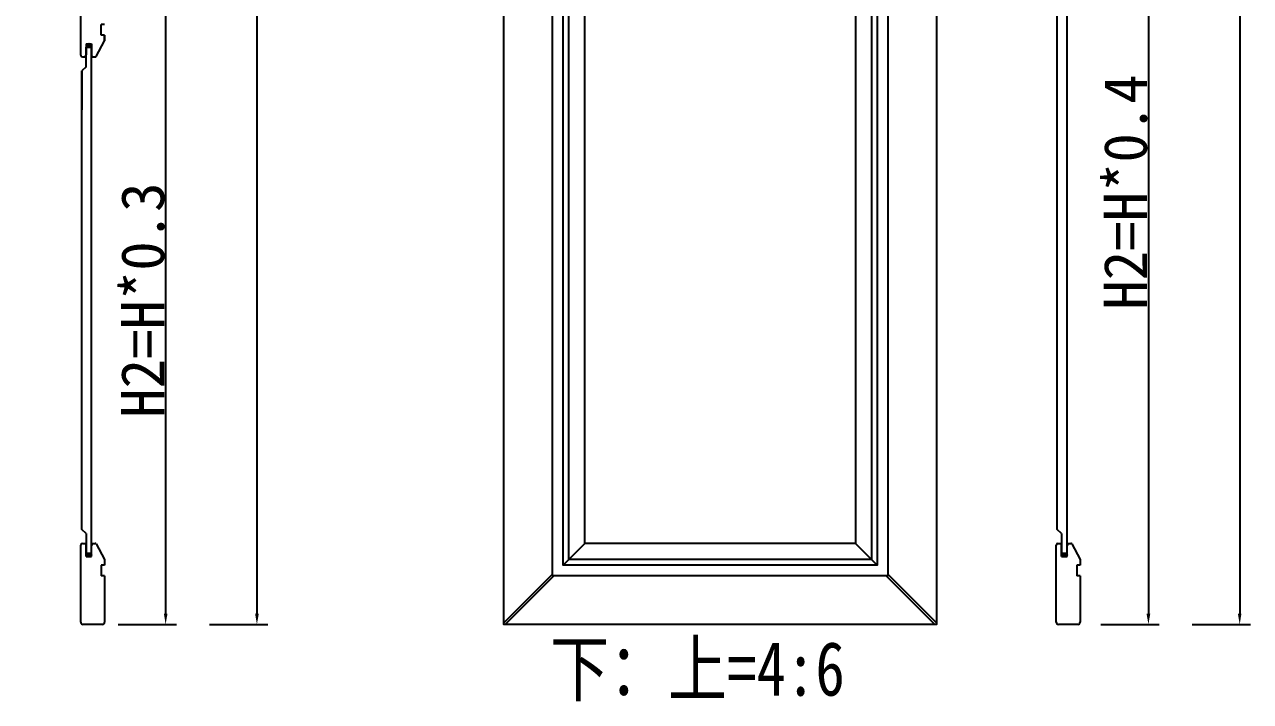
# Model space of a CAD drawing. Header units: inches. Extents: x 49347 to 63816, y 8487 to 15335.
# Drawn here: x 61524 to 62658, y 12905 to 13531 of the extents above; entities that cross this region are included whole.
import ezdxf

# ---------------------------------------------------------------- set-up
doc = ezdxf.new("R2010")
doc.units = ezdxf.units.IN
doc.header["$LTSCALE"] = 4
doc.layers.add('粗实线', color=7, linetype='Continuous')
doc.layers.add('细实线', color=251, linetype='Continuous')
doc.styles.get("Standard").update_dxf_attribs({"font": 'arial.ttf'})
doc.styles.add('ZB_宋体', font='SimSun.ttf')
doc.styles.add('宋体', font='SimSun.ttf', dxfattribs={"width": 0.8})
doc.dimstyles.new('客来福标注小', dxfattribs={"dimscale": 20, "dimtxt": 2, "dimasz": 0.5, "dimexe": 0.5, "dimexo": 0, "dimgap": 0.05, "dimtad": 1, "dimdec": 0, "dimzin": 0, "dimdsep": 46, "dimtxsty": 'Standard', "dimcen": 0, "dimclrd": 256, "dimclre": 256, "dimclrt": 256, "dimadec": 0, "dimazin": 0, "dimtfac": 1, "dimtdec": 0, "dimtofl": 0, "dimtmove": 1, "dimatfit": 3, "dimfxl": 2.2, "dimfxlon": 1, "dimtolj": 1, "dimtzin": 0, "dimarcsym": 0})

# ---------------------------------------------------------------- blocks, each defined once
blk = doc.blocks.new('*D218')
at = {"lineweight": -2, "transparency": 16777216}
for p, q in [((61695.2, 14975.8), (61749.2, 14975.8)), ((61739.2, 14965.8), (61739.2, 12985.8)), ((61695.2, 12975.8), (61749.2, 12975.8))]:
    blk.add_line(p, q, dxfattribs=at)
at = {"transparency": 16777216}
for points in [[(61737.5, 14965.8), (61740.9, 14965.8), (61739.2, 14975.8)], [(61737.5, 12985.8), (61740.9, 12985.8), (61739.2, 12975.8)]]:
    blk.add_solid(points, dxfattribs=at)
at = {"layer": 'Defpoints', "color": 0, "transparency": 16777216}
for p in [(61628.7, 14975.8), (61628.7, 12975.8), (61739.2, 12975.8)]:
    blk.add_point(p, dxfattribs=at)
at = {"transparency": 16777216, "insert": (61718.2, 13975.8), "char_height": 40, "attachment_point": 5, "rotation": 90, "style": 'ZB_宋体'}
blk.add_mtext('\\A1;H', dxfattribs=at)
blk = doc.blocks.new('*D219')
at = {"lineweight": -2, "transparency": 16777216}
for p, q in [((61610.8, 13575.8), (61664.8, 13575.8)), ((61654.8, 13565.8), (61654.8, 12985.8)), ((61610.8, 12975.8), (61664.8, 12975.8))]:
    blk.add_line(p, q, dxfattribs=at)
at = {"transparency": 16777216}
for points in [[(61653.2, 13565.8), (61656.5, 13565.8), (61654.8, 13575.8)], [(61653.2, 12985.8), (61656.5, 12985.8), (61654.8, 12975.8)]]:
    blk.add_solid(points, dxfattribs=at)
at = {"layer": 'Defpoints', "color": 0, "transparency": 16777216}
for p in [(61524.3, 13575.8), (61584.3, 12975.8), (61654.8, 12975.8)]:
    blk.add_point(p, dxfattribs=at)
at = {"transparency": 16777216, "insert": (61633.8, 13275.8), "char_height": 40, "attachment_point": 5, "rotation": 90, "style": 'ZB_宋体'}
blk.add_mtext('\\A1;H2=H*0.3', dxfattribs=at)
blk = doc.blocks.new('*D225')
at = {"lineweight": -2, "transparency": 16777216}
for p, q in [((62603.8, 14975.8), (62657.8, 14975.8)), ((62647.8, 14965.8), (62647.8, 12985.8)), ((62603.8, 12975.8), (62657.8, 12975.8))]:
    blk.add_line(p, q, dxfattribs=at)
at = {"transparency": 16777216}
for points in [[(62646.1, 14965.8), (62649.4, 14965.8), (62647.8, 14975.8)], [(62646.1, 12985.8), (62649.4, 12985.8), (62647.8, 12975.8)]]:
    blk.add_solid(points, dxfattribs=at)
at = {"layer": 'Defpoints', "color": 0, "transparency": 16777216}
for p in [(62537.3, 14975.8), (62537.3, 12975.8), (62647.8, 12975.8)]:
    blk.add_point(p, dxfattribs=at)
at = {"transparency": 16777216, "insert": (62626.8, 13975.8), "char_height": 40, "attachment_point": 5, "rotation": 90, "style": 'ZB_宋体'}
blk.add_mtext('\\A1;H', dxfattribs=at)
blk = doc.blocks.new('*D226')
at = {"lineweight": -2, "transparency": 16777216}
for p, q in [((62519.4, 13775.8), (62573.4, 13775.8)), ((62563.4, 13765.8), (62563.4, 12985.8)), ((62519.4, 12975.8), (62573.4, 12975.8))]:
    blk.add_line(p, q, dxfattribs=at)
at = {"transparency": 16777216}
for points in [[(62561.7, 13765.8), (62565.1, 13765.8), (62563.4, 13775.8)], [(62561.7, 12985.8), (62565.1, 12985.8), (62563.4, 12975.8)]]:
    blk.add_solid(points, dxfattribs=at)
at = {"layer": 'Defpoints', "color": 0, "transparency": 16777216}
for p in [(62432.9, 13775.8), (62492.9, 12975.8), (62563.4, 12975.8)]:
    blk.add_point(p, dxfattribs=at)
at = {"transparency": 16777216, "insert": (62542.4, 13375.8), "char_height": 40, "attachment_point": 5, "rotation": 90, "style": 'ZB_宋体'}
blk.add_mtext('\\A1;H2=H*0.4', dxfattribs=at)

msp = doc.modelspace()

# ---------------------------------------------------------------- hatches: boundary and pattern name
at = {"layer": '细实线'}
h = msp.add_hatch(color=256, dxfattribs=at)
edge = h.paths.add_edge_path()
edge.add_ellipse((61583.8, 13511.22), major_axis=(2.5, 0), ratio=0.6, start_angle=90, end_angle=180, ccw=False)
edge.add_ellipse((61583.8, 13511.22), major_axis=(2.5, 0), ratio=0.6, start_angle=0, end_angle=90, ccw=False)
edge.add_ellipse((61583.8, 13511.22), major_axis=(2.5, 0), ratio=0.6, start_angle=180, end_angle=360, ccw=False)
h = msp.add_hatch(color=256, dxfattribs=at)
edge = h.paths.add_edge_path()
edge.add_ellipse((61583.8, 13040.32), major_axis=(2.5, 0), ratio=0.6, start_angle=180, end_angle=270)
edge.add_ellipse((61583.8, 13040.32), major_axis=(2.5, 0), ratio=0.6, start_angle=270, end_angle=360)
edge.add_ellipse((61583.8, 13040.32), major_axis=(2.5, 0), ratio=0.6, start_angle=0, end_angle=180)
h = msp.add_hatch(color=256, dxfattribs=at)
edge = h.paths.add_edge_path()
edge.add_ellipse((62485.67, 13040.32), major_axis=(2.5, 0), ratio=0.6, start_angle=180, end_angle=270)
edge.add_ellipse((62485.67, 13040.32), major_axis=(2.5, 0), ratio=0.6, start_angle=270, end_angle=360)
edge.add_ellipse((62485.67, 13040.32), major_axis=(2.5, 0), ratio=0.6, start_angle=0, end_angle=180)

# ---------------------------------------------------------------- linework, layer by layer
for p, q in [((61581.3, 13491.72, 0), (61577.3, 13487.72, 0)), ((61581.3, 13059.82, 0), (61577.3, 13063.82, 0)), ((62483.17, 13059.82, 0), (62479.17, 13063.82, 0))]:
    msp.add_line(p, q)
at = {"layer": '粗实线'}
for p, q in [((62488.17, 13041.82, 0), (62488.17, 13712.72, 0)), ((62479.17, 13063.82, 0), (62479.17, 13687.72, 0)), ((61576.3, 13502.22, 0), (61576.3, 13604.32, 0)), ((61595.3, 13520.72, 0), (61595.3, 13530.72, 0)), ((61598.3, 13530.72, 0), (61595.3, 13530.72, 0)), ((61581.3, 13512.72, 0), (61581.3, 13502.72, 0)), ((61581.3, 13512.72, 0), (61586.3, 13512.72, 0)), ((61586.3, 13041.82, 0), (61586.3, 13512.72, 0)), ((61586.3, 13512.72, 0), (61586.3, 13502.72, 0)), ((61590.58, 13501.25, 0), (61598.3, 13515.72, 0)), ((61598.3, 13520.72, 0), (61595.3, 13520.72, 0)), ((61598.3, 13520.72, 0), (61598.3, 13515.72, 0)), ((61598.3, 13515.72, 0), (61598.3, 13520.72, 0)), ((61577.8, 13500.72, 0), (61580.3, 13500.72, 0)), ((61580.3, 13500.72, 0), (61581.3, 13502.72, 0)), ((61581.3, 13509.72, 0), (61586.3, 13509.72, 0)), ((61581.3, 13491.72, 0), (61581.3, 13509.72, 0)), ((61587.3, 13500.72, 0), (61586.3, 13502.72, 0)), ((61587.3, 13500.72, 0), (61589.7, 13500.72, 0)), ((61577.3, 13063.82, 0), (61577.3, 13487.72, 0)), ((61577.3, 13487.72, 0), (61577.3, 13451.95, 0)), ((61581.3, 13059.82, 0), (61581.3, 13041.82, 0)), ((62483.17, 13059.82, 0), (62483.17, 13041.82, 0)), ((61576.3, 12977.82, 0), (61576.3, 13049.32, 0)), ((61577.8, 13050.82, 0), (61580.3, 13050.82, 0)), ((61580.3, 13050.82, 0), (61581.3, 13048.82, 0)), ((61581.3, 13038.82, 0), (61581.3, 13048.82, 0)), ((61587.3, 13050.82, 0), (61586.3, 13048.82, 0)), ((61586.3, 13038.82, 0), (61586.3, 13048.82, 0)), ((61587.3, 13050.82, 0), (61589.7, 13050.82, 0)), ((61590.58, 13050.29, 0), (61598.3, 13035.82, 0)), ((62478.17, 12977.82, 0), (62478.17, 13049.32, 0)), ((62479.67, 13050.82, 0), (62482.17, 13050.82, 0)), ((62482.17, 13050.82, 0), (62483.17, 13048.82, 0)), ((62483.17, 13038.82, 0), (62483.17, 13048.82, 0)), ((62489.17, 13050.82, 0), (62488.17, 13048.82, 0)), ((62488.17, 13038.82, 0), (62488.17, 13048.82, 0)), ((62489.17, 13050.82, 0), (62491.57, 13050.82, 0)), ((62492.45, 13050.29, 0), (62500.17, 13035.82, 0)), ((61581.3, 13041.82, 0), (61586.3, 13041.82, 0)), ((61581.3, 13038.82, 0), (61586.3, 13038.82, 0)), ((61598.3, 13035.82, 0), (61598.3, 13030.82, 0)), ((62483.17, 13041.82, 0), (62488.17, 13041.82, 0)), ((62483.17, 13038.82, 0), (62488.17, 13038.82, 0)), ((62500.17, 13035.82, 0), (62500.17, 13030.82, 0)), ((61595.3, 13030.82, 0), (61595.3, 13020.82, 0)), ((61598.3, 13030.82, 0), (61595.3, 13030.82, 0)), ((62497.17, 13030.82, 0), (62497.17, 13020.82, 0)), ((62500.17, 13030.82, 0), (62497.17, 13030.82, 0)), ((61598.3, 13020.82, 0), (61595.3, 13020.82, 0)), ((61598.3, 13020.82, 0), (61598.3, 12977.82, 0)), ((62500.17, 13020.82, 0), (62497.17, 13020.82, 0)), ((62500.17, 13020.82, 0), (62500.17, 12977.82, 0)), ((61596.3, 12975.82, 0), (61578.3, 12975.82, 0)), ((62498.17, 12975.82, 0), (62480.17, 12975.82, 0))]:
    msp.add_line(p, q, dxfattribs=at)
at = {"layer": '粗实线', "elevation": 0}
for points in [[(61967.41, 14975.82), (62367.5, 14975.82), (62367.5, 12975.82), (61967.41, 12975.82)], [(62042.41, 13700.72), (62292.5, 13700.72), (62292.5, 13050.82), (62042.41, 13050.82)]]:
    msp.add_lwpolyline(points, close=True, dxfattribs=at)
at = {"layer": '粗实线', "color": 1, "elevation": 0}
for points in [[(62012.41, 13730.72), (62322.5, 13730.72), (62322.5, 13020.82), (62012.41, 13020.82)], [(62022.41, 13720.72), (62312.5, 13720.72), (62312.5, 13030.82), (62022.41, 13030.82)]]:
    msp.add_lwpolyline(points, close=True, dxfattribs=at)
at = {"layer": '粗实线'}
for centre, radius, start, end in [((61577.8, 13502.22, 0), 1.5, 180, 270), ((61589.7, 13501.72, 0), 1, 270, 331.92751), ((61577.8, 13049.32, 0), 1.5, 90, 180), ((61589.7, 13049.82, 0), 1, 28.07249, 90), ((62479.67, 13049.32, 0), 1.5, 90, 180), ((62491.57, 13049.82, 0), 1, 28.07249, 90), ((61578.3, 12977.82, 0), 2, 180, 270), ((61596.3, 12977.82, 0), 2, 270, 0), ((62480.17, 12977.82, 0), 2, 180, 270), ((62498.17, 12977.82, 0), 2, 270, 0)]:
    msp.add_arc(centre, radius, start, end, dxfattribs=at)
at = {"layer": '细实线'}
for p, q in [((62042.41, 13050.82), (62022.41, 13030.82)), ((62292.5, 13050.82), (62312.5, 13030.82)), ((62012.41, 13022.23, 0), (61967.41, 12977.23, 0)), ((62013.82, 13020.82, 0), (61968.82, 12975.82, 0)), ((62321.08, 13020.82, 0), (62366.08, 12975.82, 0)), ((62322.5, 13022.23, 0), (62367.5, 12977.23, 0))]:
    msp.add_line(p, q, dxfattribs=at)
at = {"layer": '细实线', "elevation": 0}
msp.add_lwpolyline([(62027.41, 13715.72), (62307.5, 13715.72), (62307.5, 13035.82), (62027.41, 13035.82)], close=True, dxfattribs=at)
at = {"layer": '细实线', "extrusion": (0, 0, -1)}
msp.add_ellipse((61583.8, 13511.22, 0), major_axis=(2.5, 0), ratio=0.6, dxfattribs=at)
at = {"layer": '细实线'}
for centre in [(61583.8, 13040.32, 0), (62485.67, 13040.32, 0)]:
    msp.add_ellipse(centre, major_axis=(2.5, 0), ratio=0.6, dxfattribs=at)

# ---------------------------------------------------------------- texts
at = {"color": 0, "insert": (62010.2, 12959.99, 0), "char_height": 50, "width": 365.7402, "attachment_point": 1, "style": '宋体'}
msp.add_mtext('下：上=4:6', dxfattribs=at)

# ---------------------------------------------------------------- dimensions: what is measured, and where the dimension line sits
at = {"color": 0}
for base, p1, p2, text, picture, middle in [((61739.2, 12975.82, 0), (61628.72, 14975.82, 0), (61628.72, 12975.82, 0), 'H', '*D218', (61718.2, 13975.82, 0)), ((62647.76, 12975.82, 0), (62537.28, 14975.82, 0), (62537.28, 12975.82, 0), 'H', '*D225', (62626.76, 13975.82, 0)), ((62563.41, 12975.82, 0), (62432.89, 13775.82, 0), (62492.89, 12975.82, 0), 'H2=H*0.4', '*D226', (62542.41, 13375.82, 0)), ((61654.85, 12975.82, 0), (61524.33, 13575.82, 0), (61584.33, 12975.82, 0), 'H2=H*0.3', '*D219', (61633.85, 13275.82, 0))]:
    dim = msp.add_linear_dim(base=base, p1=p1, p2=p2, angle=90, text=text, dimstyle='客来福标注小', override={"dimtxsty": 'ZB_宋体'}, dxfattribs=at)
    dim.commit()
    dim.dimension.update_dxf_attribs({"geometry": picture, "text_midpoint": middle})

doc.saveas('drawing.dxf')
